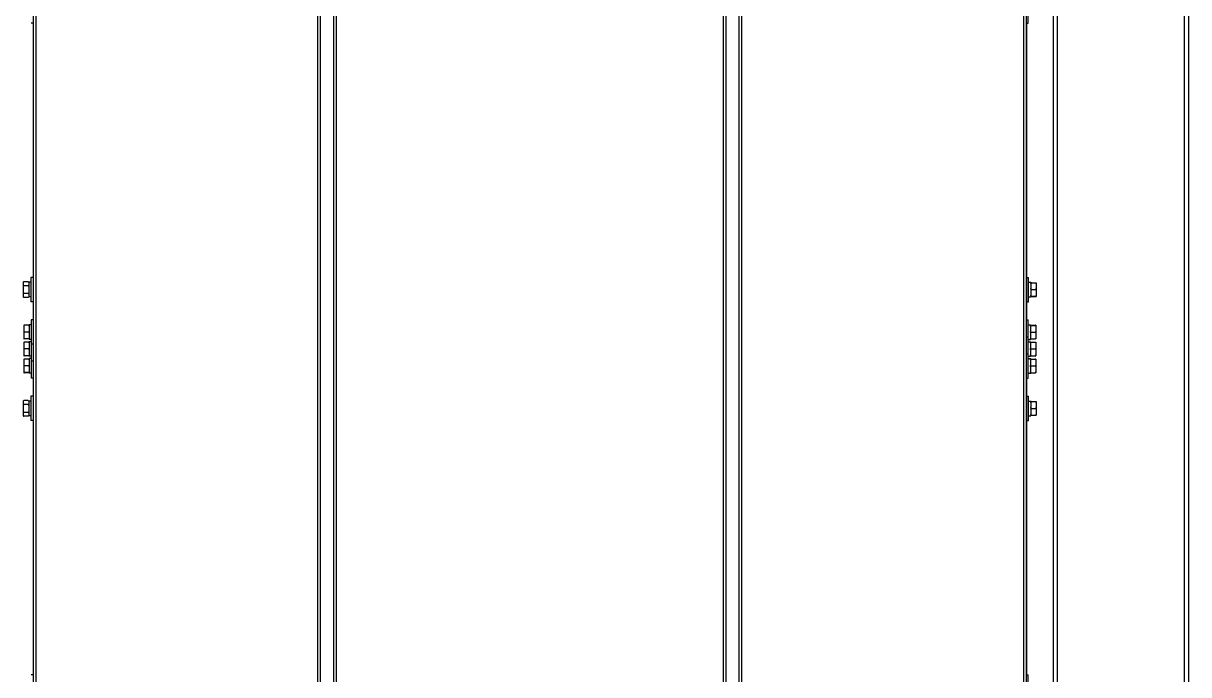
# Model space of a CAD drawing. Header units: millimetres. Extents: x 32496 to 166256, y 3504 to 23939.
# Drawn here: x 50209 to 51072, y 20539 to 21021 of the extents above; entities that cross this region are included whole.
import ezdxf

# ---------------------------------------------------------------- set-up
doc = ezdxf.new("R2010")
doc.units = ezdxf.units.MM
for name, color, linetype in [('2401-01144-S-M6-16HWM_1_0', 7, 'Continuous'), ('4215-19366_1_1_0', 7, 'Continuous'), ('4215-23304_2_1_1_0', 7, 'Continuous'), ('FG-S100X100-2232_0', 7, 'Continuous')]:
    doc.layers.add(name, color=color, linetype=linetype)

msp = doc.modelspace()

# ---------------------------------------------------------------- linework, layer by layer
at = {"layer": '2401-01144-S-M6-16HWM_1_0', "color": 7, "linetype": 'Continuous'}
for p, q in [((50952.94, 21020.888), (50952.94, 21033.388)), ((50216.94, 21020.888), (50215.34, 21020.888)), ((50951.34, 21020.888), (50952.94, 21020.888)), ((50216.64, 20832.888), (50215.04, 20832.888)), ((50215.04, 20832.888), (50215.04, 20814.888)), ((50951.64, 20832.888), (50953.24, 20832.888)), ((50953.24, 20814.888), (50953.24, 20832.888)), ((50209.44, 20829.362), (50209.682, 20829.604)), ((50209.44, 20829.362), (50209.44, 20818.415)), ((50213.14, 20829.661), (50209.74, 20829.661)), ((50213.14, 20826.686), (50209.74, 20826.686)), ((50213.44, 20829.362), (50213.197, 20829.604)), ((50213.44, 20829.362), (50213.44, 20818.415)), ((50215.04, 20829.238), (50213.44, 20829.238)), ((50953.24, 20829.238), (50954.84, 20829.238)), ((50954.84, 20829.238), (50954.84, 20818.538)), ((50955.14, 20828.929), (50958.54, 20828.929)), ((50955.14, 20823.972), (50958.54, 20823.972)), ((50958.84, 20828.92), (50958.84, 20818.856)), ((50209.44, 20818.415), (50209.682, 20818.172)), ((50209.682, 20818.172), (50209.74, 20818.116)), ((50213.14, 20820.913), (50209.74, 20820.913)), ((50213.14, 20818.116), (50209.74, 20818.116)), ((50213.198, 20818.172), (50213.14, 20818.116)), ((50213.44, 20818.415), (50213.197, 20818.172)), ((50215.04, 20818.538), (50213.44, 20818.538)), ((50216.64, 20814.888), (50215.04, 20814.888)), ((50951.64, 20814.888), (50953.24, 20814.888)), ((50953.24, 20818.538), (50954.84, 20818.538)), ((50955.14, 20818.93), (50958.54, 20818.93)), ((50955.14, 20818.847), (50958.54, 20818.847)), ((50209.74, 20797.408), (50209.74, 20787.369)), ((50213.44, 20797.414), (50210.04, 20797.414)), ((50215.34, 20797.738), (50213.74, 20797.738)), ((50213.74, 20797.738), (50213.74, 20787.038)), ((50216.94, 20801.388), (50215.34, 20801.388)), ((50215.34, 20801.388), (50215.34, 20783.388)), ((50951.34, 20801.388), (50952.94, 20801.388)), ((50952.94, 20788.888), (50952.94, 20801.388)), ((50952.94, 20797.738), (50954.54, 20797.738)), ((50954.54, 20797.738), (50954.54, 20787.038)), ((50954.84, 20797.414), (50958.24, 20797.414)), ((50954.84, 20797.362), (50958.24, 20797.362)), ((50958.54, 20797.408), (50958.54, 20787.369)), ((50213.44, 20792.439), (50210.04, 20792.439)), ((50951.34, 20788.888), (50952.94, 20788.888)), ((50952.94, 20776.388), (50952.94, 20788.888)), ((50954.84, 20792.337), (50958.24, 20792.337)), ((50209.74, 20784.908), (50209.74, 20774.869)), ((50213.44, 20787.414), (50210.04, 20787.414)), ((50213.44, 20787.363), (50210.04, 20787.363)), ((50213.44, 20784.914), (50210.04, 20784.914)), ((50213.44, 20779.939), (50210.04, 20779.939)), ((50215.34, 20787.038), (50213.74, 20787.038)), ((50215.34, 20785.238), (50213.74, 20785.238)), ((50213.74, 20785.238), (50213.74, 20774.538)), ((50215.34, 20783.389), (50215.34, 20770.888)), ((50216.94, 20783.388), (50215.34, 20783.388)), ((50952.94, 20787.038), (50954.54, 20787.038)), ((50952.94, 20785.238), (50954.54, 20785.238)), ((50954.54, 20785.238), (50954.54, 20774.538)), ((50954.84, 20787.363), (50958.24, 20787.363)), ((50954.84, 20784.929), (50958.24, 20784.929)), ((50954.84, 20779.972), (50958.24, 20779.972)), ((50958.54, 20784.92), (50958.54, 20774.856)), ((50209.74, 20772.408), (50209.74, 20762.369)), ((50213.44, 20774.914), (50210.04, 20774.914)), ((50213.44, 20774.863), (50210.04, 20774.863)), ((50213.44, 20772.414), (50210.04, 20772.414)), ((50215.34, 20774.538), (50213.74, 20774.538)), ((50215.34, 20772.738), (50213.74, 20772.738)), ((50213.74, 20772.738), (50213.74, 20762.038)), ((50215.34, 20770.889), (50215.34, 20758.388)), ((50216.94, 20770.888), (50215.34, 20770.888)), ((50951.34, 20776.388), (50952.94, 20776.388)), ((50952.94, 20758.388), (50952.94, 20776.388)), ((50952.94, 20774.538), (50954.54, 20774.538)), ((50952.94, 20772.738), (50954.54, 20772.738)), ((50954.54, 20772.738), (50954.54, 20762.038)), ((50954.84, 20774.93), (50958.24, 20774.93)), ((50954.84, 20774.847), (50958.24, 20774.847)), ((50954.84, 20772.414), (50958.24, 20772.414)), ((50954.84, 20772.362), (50958.24, 20772.362)), ((50958.54, 20772.408), (50958.54, 20762.369)), ((50213.44, 20767.439), (50210.04, 20767.439)), ((50213.44, 20762.414), (50210.04, 20762.414)), ((50213.44, 20762.363), (50210.04, 20762.363)), ((50215.34, 20762.038), (50213.74, 20762.038)), ((50952.94, 20762.038), (50954.54, 20762.038)), ((50954.84, 20767.337), (50958.24, 20767.337)), ((50954.84, 20762.363), (50958.24, 20762.363)), ((50216.94, 20758.388), (50215.34, 20758.388)), ((50951.34, 20758.388), (50952.94, 20758.388)), ((50216.64, 20744.888), (50215.04, 20744.888)), ((50215.04, 20744.888), (50215.04, 20726.888)), ((50951.64, 20744.888), (50953.24, 20744.888)), ((50953.24, 20726.888), (50953.24, 20744.888)), ((50209.44, 20741.362), (50209.739, 20741.661)), ((50209.44, 20741.362), (50209.44, 20730.415)), ((50209.739, 20741.661), (50209.74, 20741.662)), ((50213.14, 20741.662), (50209.74, 20741.662)), ((50213.14, 20738.774), (50209.74, 20738.774)), ((50213.44, 20741.362), (50213.14, 20741.662)), ((50213.44, 20741.362), (50213.44, 20730.415)), ((50215.04, 20741.238), (50213.44, 20741.238)), ((50953.24, 20741.238), (50954.84, 20741.238)), ((50954.84, 20741.238), (50954.84, 20730.538)), ((50955.14, 20740.929), (50958.54, 20740.929)), ((50955.14, 20735.972), (50958.54, 20735.972)), ((50958.84, 20740.92), (50958.84, 20730.856)), ((50209.44, 20730.415), (50209.74, 20730.115)), ((50213.14, 20733.001), (50209.74, 20733.001)), ((50213.14, 20730.115), (50209.74, 20730.115)), ((50213.44, 20730.415), (50213.14, 20730.115)), ((50215.04, 20730.538), (50213.44, 20730.538)), ((50953.24, 20730.538), (50954.84, 20730.538)), ((50955.14, 20730.93), (50958.54, 20730.93)), ((50955.14, 20730.847), (50958.54, 20730.847)), ((50216.64, 20726.888), (50215.04, 20726.888)), ((50951.64, 20726.888), (50953.24, 20726.888)), ((50216.94, 20538.888), (50215.34, 20538.888)), ((50951.34, 20538.888), (50952.94, 20538.888)), ((50952.94, 20526.388), (50952.94, 20538.888))]:
    msp.add_line(p, q, dxfattribs=at)
for centre, radius, start, end in [((50212.198, 20739.088), 3.556, 140.502617, 140.868127), ((50210.681, 20739.087), 3.557, 39.131866, 39.49683)]:
    msp.add_arc(centre, radius, start, end, dxfattribs=at)
for points, knots in [([(50209.74, 20829.661), (50209.713, 20829.633), (50209.609, 20829.523), (50209.51, 20829.409), (50209.44, 20829.321)], [0, 0, 0, 0, 0.2550729, 1, 1, 1, 1]), ([(50209.44, 20827.026), (50209.463, 20826.997), (50209.558, 20826.879), (50209.66, 20826.768), (50209.74, 20826.686)], [0, 0, 0, 0, 0.2448497, 1, 1, 1, 1]), ([(50213.14, 20829.661), (50213.167, 20829.633), (50213.271, 20829.523), (50213.37, 20829.409), (50213.44, 20829.321)], [0, 0, 0, 0, 0.2550721, 1, 1, 1, 1]), ([(50213.44, 20827.026), (50213.417, 20826.997), (50213.321, 20826.879), (50213.219, 20826.768), (50213.14, 20826.686)], [0, 0, 0, 0, 0.2448497, 1, 1, 1, 1]), ([(50955.14, 20828.929), (50955.113, 20828.929), (50955.013, 20828.926), (50954.913, 20828.923), (50954.84, 20828.92)], [0, 0, 0, 0, 0.2655009, 1, 1, 1, 1]), ([(50954.84, 20828.363), (50954.863, 20828.411), (50954.956, 20828.603), (50955.059, 20828.791), (50955.14, 20828.929)], [0, 0, 0, 0, 0.2491014, 1, 1, 1, 1]), ([(50955.14, 20823.972), (50955.113, 20824.018), (50955.007, 20824.204), (50954.908, 20824.394), (50954.84, 20824.538)], [0, 0, 0, 0, 0.250932, 1, 1, 1, 1]), ([(50954.84, 20823.396), (50954.863, 20823.445), (50954.956, 20823.64), (50955.059, 20823.831), (50955.14, 20823.972)], [0, 0, 0, 0, 0.2492109, 1, 1, 1, 1]), ([(50958.54, 20828.929), (50958.566, 20828.929), (50958.666, 20828.926), (50958.766, 20828.923), (50958.84, 20828.92)], [0, 0, 0, 0, 0.2655023, 1, 1, 1, 1]), ([(50958.84, 20828.363), (50958.817, 20828.411), (50958.723, 20828.603), (50958.621, 20828.791), (50958.54, 20828.929)], [0, 0, 0, 0, 0.249101, 1, 1, 1, 1]), ([(50958.54, 20823.972), (50958.567, 20824.018), (50958.673, 20824.204), (50958.771, 20824.394), (50958.84, 20824.538)], [0, 0, 0, 0, 0.2509325, 1, 1, 1, 1]), ([(50958.84, 20823.396), (50958.817, 20823.445), (50958.723, 20823.64), (50958.621, 20823.831), (50958.54, 20823.972)], [0, 0, 0, 0, 0.2492105, 1, 1, 1, 1]), ([(50209.74, 20820.913), (50209.713, 20820.887), (50209.609, 20820.784), (50209.51, 20820.677), (50209.44, 20820.593)], [0, 0, 0, 0, 0.2556467, 1, 1, 1, 1]), ([(50209.44, 20818.435), (50209.459, 20818.413), (50209.536, 20818.323), (50209.618, 20818.236), (50209.682, 20818.172)], [0, 0, 0, 0, 0.2451928, 1, 1, 1, 1]), ([(50213.14, 20820.913), (50213.167, 20820.887), (50213.27, 20820.784), (50213.37, 20820.677), (50213.44, 20820.593)], [0, 0, 0, 0, 0.2556459, 1, 1, 1, 1]), ([(50213.44, 20818.435), (50213.421, 20818.413), (50213.343, 20818.323), (50213.261, 20818.236), (50213.197, 20818.172)], [0, 0, 0, 0, 0.2451926, 1, 1, 1, 1]), ([(50955.14, 20818.93), (50955.113, 20818.978), (50955.007, 20819.167), (50954.908, 20819.36), (50954.84, 20819.507)], [0, 0, 0, 0, 0.2508241, 1, 1, 1, 1]), ([(50954.84, 20818.921), (50954.863, 20818.922), (50954.963, 20818.925), (50955.063, 20818.928), (50955.14, 20818.93)], [0, 0, 0, 0, 0.2337023, 1, 1, 1, 1]), ([(50955.14, 20818.847), (50955.113, 20818.848), (50955.013, 20818.851), (50954.913, 20818.854), (50954.84, 20818.856)], [0, 0, 0, 0, 0.2655009, 1, 1, 1, 1]), ([(50958.54, 20818.93), (50958.567, 20818.978), (50958.673, 20819.167), (50958.771, 20819.36), (50958.84, 20819.507)], [0, 0, 0, 0, 0.2508246, 1, 1, 1, 1]), ([(50958.84, 20818.921), (50958.816, 20818.922), (50958.716, 20818.925), (50958.616, 20818.928), (50958.54, 20818.93)], [0, 0, 0, 0, 0.2337031, 1, 1, 1, 1]), ([(50958.54, 20818.847), (50958.566, 20818.848), (50958.666, 20818.851), (50958.766, 20818.854), (50958.84, 20818.856)], [0, 0, 0, 0, 0.2655023, 1, 1, 1, 1]), ([(50209.74, 20797.408), (50209.763, 20797.408), (50209.863, 20797.41), (50209.963, 20797.412), (50210.04, 20797.414)], [0, 0, 0, 0, 0.2336903, 1, 1, 1, 1]), ([(50210.04, 20797.414), (50210.013, 20797.367), (50209.907, 20797.181), (50209.808, 20796.99), (50209.74, 20796.845)], [0, 0, 0, 0, 0.2509109, 1, 1, 1, 1]), ([(50213.74, 20797.408), (50213.716, 20797.408), (50213.616, 20797.41), (50213.516, 20797.412), (50213.44, 20797.414)], [0, 0, 0, 0, 0.2336895, 1, 1, 1, 1]), ([(50213.44, 20797.414), (50213.467, 20797.367), (50213.573, 20797.181), (50213.671, 20796.99), (50213.74, 20796.845)], [0, 0, 0, 0, 0.2509104, 1, 1, 1, 1]), ([(50954.54, 20797.408), (50954.563, 20797.408), (50954.663, 20797.41), (50954.763, 20797.412), (50954.84, 20797.414)], [0, 0, 0, 0, 0.2336896, 1, 1, 1, 1]), ([(50954.84, 20797.362), (50954.813, 20797.363), (50954.713, 20797.365), (50954.613, 20797.367), (50954.54, 20797.368)], [0, 0, 0, 0, 0.2655125, 1, 1, 1, 1]), ([(50954.54, 20796.788), (50954.563, 20796.837), (50954.656, 20797.031), (50954.759, 20797.222), (50954.84, 20797.362)], [0, 0, 0, 0, 0.2491904, 1, 1, 1, 1]), ([(50958.54, 20797.408), (50958.516, 20797.408), (50958.416, 20797.41), (50958.316, 20797.412), (50958.24, 20797.414)], [0, 0, 0, 0, 0.2336903, 1, 1, 1, 1]), ([(50958.24, 20797.362), (50958.266, 20797.363), (50958.366, 20797.365), (50958.466, 20797.367), (50958.54, 20797.368)], [0, 0, 0, 0, 0.2655139, 1, 1, 1, 1]), ([(50958.54, 20796.788), (50958.517, 20796.837), (50958.423, 20797.031), (50958.321, 20797.222), (50958.24, 20797.362)], [0, 0, 0, 0, 0.2491901, 1, 1, 1, 1]), ([(50209.74, 20793.008), (50209.763, 20792.96), (50209.856, 20792.767), (50209.959, 20792.579), (50210.04, 20792.439)], [0, 0, 0, 0, 0.2491229, 1, 1, 1, 1]), ([(50210.04, 20792.439), (50210.013, 20792.392), (50209.907, 20792.204), (50209.808, 20792.012), (50209.74, 20791.865)], [0, 0, 0, 0, 0.2508448, 1, 1, 1, 1]), ([(50209.74, 20787.988), (50209.763, 20787.94), (50209.856, 20787.745), (50209.959, 20787.555), (50210.04, 20787.414)], [0, 0, 0, 0, 0.2491901, 1, 1, 1, 1]), ([(50213.74, 20793.008), (50213.717, 20792.96), (50213.623, 20792.767), (50213.521, 20792.579), (50213.44, 20792.439)], [0, 0, 0, 0, 0.2491233, 1, 1, 1, 1]), ([(50213.44, 20792.439), (50213.467, 20792.392), (50213.573, 20792.204), (50213.671, 20792.012), (50213.74, 20791.865)], [0, 0, 0, 0, 0.2508442, 1, 1, 1, 1]), ([(50213.74, 20787.988), (50213.717, 20787.94), (50213.623, 20787.745), (50213.521, 20787.555), (50213.44, 20787.414)], [0, 0, 0, 0, 0.2491904, 1, 1, 1, 1]), ([(50954.84, 20792.337), (50954.813, 20792.384), (50954.707, 20792.572), (50954.608, 20792.765), (50954.54, 20792.911)], [0, 0, 0, 0, 0.2508442, 1, 1, 1, 1]), ([(50954.54, 20791.768), (50954.563, 20791.817), (50954.656, 20792.009), (50954.759, 20792.198), (50954.84, 20792.337)], [0, 0, 0, 0, 0.2491232, 1, 1, 1, 1]), ([(50954.84, 20787.363), (50954.813, 20787.409), (50954.707, 20787.596), (50954.608, 20787.786), (50954.54, 20787.931)], [0, 0, 0, 0, 0.2509104, 1, 1, 1, 1]), ([(50958.24, 20792.337), (50958.267, 20792.384), (50958.373, 20792.572), (50958.471, 20792.765), (50958.54, 20792.911)], [0, 0, 0, 0, 0.2508447, 1, 1, 1, 1]), ([(50958.54, 20791.768), (50958.517, 20791.817), (50958.423, 20792.009), (50958.321, 20792.198), (50958.24, 20792.337)], [0, 0, 0, 0, 0.2491229, 1, 1, 1, 1]), ([(50958.24, 20787.363), (50958.267, 20787.409), (50958.373, 20787.596), (50958.471, 20787.786), (50958.54, 20787.931)], [0, 0, 0, 0, 0.2509109, 1, 1, 1, 1]), ([(50210.04, 20787.414), (50210.013, 20787.414), (50209.913, 20787.412), (50209.813, 20787.41), (50209.74, 20787.408)], [0, 0, 0, 0, 0.2655139, 1, 1, 1, 1]), ([(50209.74, 20787.369), (50209.763, 20787.368), (50209.863, 20787.366), (50209.963, 20787.364), (50210.04, 20787.363)], [0, 0, 0, 0, 0.2336903, 1, 1, 1, 1]), ([(50209.74, 20784.908), (50209.763, 20784.908), (50209.863, 20784.91), (50209.963, 20784.912), (50210.04, 20784.914)], [0, 0, 0, 0, 0.2336903, 1, 1, 1, 1]), ([(50210.04, 20784.914), (50210.013, 20784.867), (50209.907, 20784.681), (50209.808, 20784.49), (50209.74, 20784.345)], [0, 0, 0, 0, 0.2509109, 1, 1, 1, 1]), ([(50209.74, 20780.508), (50209.763, 20780.46), (50209.856, 20780.267), (50209.959, 20780.079), (50210.04, 20779.939)], [0, 0, 0, 0, 0.2491229, 1, 1, 1, 1]), ([(50210.04, 20779.939), (50210.013, 20779.892), (50209.907, 20779.704), (50209.808, 20779.512), (50209.74, 20779.365)], [0, 0, 0, 0, 0.2508448, 1, 1, 1, 1]), ([(50213.44, 20787.414), (50213.466, 20787.414), (50213.566, 20787.412), (50213.666, 20787.41), (50213.74, 20787.408)], [0, 0, 0, 0, 0.2655125, 1, 1, 1, 1]), ([(50213.74, 20787.369), (50213.716, 20787.368), (50213.616, 20787.366), (50213.516, 20787.364), (50213.44, 20787.363)], [0, 0, 0, 0, 0.2336895, 1, 1, 1, 1]), ([(50213.74, 20784.908), (50213.716, 20784.908), (50213.616, 20784.91), (50213.516, 20784.912), (50213.44, 20784.914)], [0, 0, 0, 0, 0.2336895, 1, 1, 1, 1]), ([(50213.44, 20784.914), (50213.467, 20784.867), (50213.573, 20784.681), (50213.671, 20784.49), (50213.74, 20784.345)], [0, 0, 0, 0, 0.2509104, 1, 1, 1, 1]), ([(50213.74, 20780.508), (50213.717, 20780.46), (50213.623, 20780.267), (50213.521, 20780.079), (50213.44, 20779.939)], [0, 0, 0, 0, 0.2491233, 1, 1, 1, 1]), ([(50213.44, 20779.939), (50213.467, 20779.892), (50213.573, 20779.704), (50213.671, 20779.512), (50213.74, 20779.365)], [0, 0, 0, 0, 0.2508442, 1, 1, 1, 1]), ([(50954.54, 20787.369), (50954.563, 20787.368), (50954.663, 20787.366), (50954.763, 20787.364), (50954.84, 20787.363)], [0, 0, 0, 0, 0.2336896, 1, 1, 1, 1]), ([(50954.84, 20784.929), (50954.813, 20784.929), (50954.713, 20784.926), (50954.613, 20784.923), (50954.54, 20784.92)], [0, 0, 0, 0, 0.2655009, 1, 1, 1, 1]), ([(50954.54, 20784.363), (50954.563, 20784.411), (50954.656, 20784.603), (50954.759, 20784.791), (50954.84, 20784.929)], [0, 0, 0, 0, 0.2491014, 1, 1, 1, 1]), ([(50954.84, 20779.972), (50954.813, 20780.018), (50954.707, 20780.204), (50954.608, 20780.394), (50954.54, 20780.538)], [0, 0, 0, 0, 0.250932, 1, 1, 1, 1]), ([(50954.54, 20779.396), (50954.563, 20779.445), (50954.656, 20779.64), (50954.759, 20779.831), (50954.84, 20779.972)], [0, 0, 0, 0, 0.2492109, 1, 1, 1, 1]), ([(50958.54, 20787.369), (50958.516, 20787.368), (50958.416, 20787.366), (50958.316, 20787.364), (50958.24, 20787.363)], [0, 0, 0, 0, 0.2336903, 1, 1, 1, 1]), ([(50958.24, 20784.929), (50958.266, 20784.929), (50958.366, 20784.926), (50958.466, 20784.923), (50958.54, 20784.92)], [0, 0, 0, 0, 0.2655023, 1, 1, 1, 1]), ([(50958.54, 20784.363), (50958.517, 20784.411), (50958.423, 20784.603), (50958.321, 20784.791), (50958.24, 20784.929)], [0, 0, 0, 0, 0.249101, 1, 1, 1, 1]), ([(50958.24, 20779.972), (50958.267, 20780.018), (50958.373, 20780.204), (50958.471, 20780.394), (50958.54, 20780.538)], [0, 0, 0, 0, 0.2509325, 1, 1, 1, 1]), ([(50958.54, 20779.396), (50958.517, 20779.445), (50958.423, 20779.64), (50958.321, 20779.831), (50958.24, 20779.972)], [0, 0, 0, 0, 0.2492105, 1, 1, 1, 1]), ([(50209.74, 20775.488), (50209.763, 20775.44), (50209.856, 20775.245), (50209.959, 20775.055), (50210.04, 20774.914)], [0, 0, 0, 0, 0.2491901, 1, 1, 1, 1]), ([(50210.04, 20774.914), (50210.013, 20774.914), (50209.913, 20774.912), (50209.813, 20774.91), (50209.74, 20774.908)], [0, 0, 0, 0, 0.2655139, 1, 1, 1, 1]), ([(50209.74, 20774.869), (50209.763, 20774.868), (50209.863, 20774.866), (50209.963, 20774.864), (50210.04, 20774.863)], [0, 0, 0, 0, 0.2336903, 1, 1, 1, 1]), ([(50209.74, 20772.408), (50209.763, 20772.408), (50209.863, 20772.41), (50209.963, 20772.412), (50210.04, 20772.414)], [0, 0, 0, 0, 0.2336903, 1, 1, 1, 1]), ([(50210.04, 20772.414), (50210.013, 20772.367), (50209.907, 20772.181), (50209.808, 20771.99), (50209.74, 20771.845)], [0, 0, 0, 0, 0.2509109, 1, 1, 1, 1]), ([(50213.74, 20775.488), (50213.717, 20775.44), (50213.623, 20775.245), (50213.521, 20775.055), (50213.44, 20774.914)], [0, 0, 0, 0, 0.2491904, 1, 1, 1, 1]), ([(50213.44, 20774.914), (50213.466, 20774.914), (50213.566, 20774.912), (50213.666, 20774.91), (50213.74, 20774.908)], [0, 0, 0, 0, 0.2655125, 1, 1, 1, 1]), ([(50213.74, 20774.869), (50213.716, 20774.868), (50213.616, 20774.866), (50213.516, 20774.864), (50213.44, 20774.863)], [0, 0, 0, 0, 0.2336895, 1, 1, 1, 1]), ([(50213.74, 20772.408), (50213.716, 20772.408), (50213.616, 20772.41), (50213.516, 20772.412), (50213.44, 20772.414)], [0, 0, 0, 0, 0.2336895, 1, 1, 1, 1]), ([(50213.44, 20772.414), (50213.467, 20772.367), (50213.573, 20772.181), (50213.671, 20771.99), (50213.74, 20771.845)], [0, 0, 0, 0, 0.2509104, 1, 1, 1, 1]), ([(50954.84, 20774.93), (50954.813, 20774.978), (50954.707, 20775.167), (50954.608, 20775.36), (50954.54, 20775.507)], [0, 0, 0, 0, 0.2508241, 1, 1, 1, 1]), ([(50954.54, 20774.921), (50954.563, 20774.922), (50954.663, 20774.925), (50954.763, 20774.928), (50954.84, 20774.93)], [0, 0, 0, 0, 0.2337023, 1, 1, 1, 1]), ([(50954.84, 20774.847), (50954.813, 20774.848), (50954.713, 20774.851), (50954.613, 20774.854), (50954.54, 20774.856)], [0, 0, 0, 0, 0.2655009, 1, 1, 1, 1]), ([(50954.54, 20772.408), (50954.563, 20772.408), (50954.663, 20772.41), (50954.763, 20772.412), (50954.84, 20772.414)], [0, 0, 0, 0, 0.2336896, 1, 1, 1, 1]), ([(50954.84, 20772.362), (50954.813, 20772.363), (50954.713, 20772.365), (50954.613, 20772.367), (50954.54, 20772.368)], [0, 0, 0, 0, 0.2655125, 1, 1, 1, 1]), ([(50954.54, 20771.788), (50954.563, 20771.837), (50954.656, 20772.031), (50954.759, 20772.222), (50954.84, 20772.362)], [0, 0, 0, 0, 0.2491904, 1, 1, 1, 1]), ([(50958.24, 20774.93), (50958.267, 20774.978), (50958.373, 20775.167), (50958.471, 20775.36), (50958.54, 20775.507)], [0, 0, 0, 0, 0.2508246, 1, 1, 1, 1]), ([(50958.54, 20774.921), (50958.516, 20774.922), (50958.416, 20774.925), (50958.316, 20774.928), (50958.24, 20774.93)], [0, 0, 0, 0, 0.2337031, 1, 1, 1, 1]), ([(50958.24, 20774.847), (50958.266, 20774.848), (50958.366, 20774.851), (50958.466, 20774.854), (50958.54, 20774.856)], [0, 0, 0, 0, 0.2655023, 1, 1, 1, 1]), ([(50958.54, 20772.408), (50958.516, 20772.408), (50958.416, 20772.41), (50958.316, 20772.412), (50958.24, 20772.414)], [0, 0, 0, 0, 0.2336903, 1, 1, 1, 1]), ([(50958.24, 20772.362), (50958.266, 20772.363), (50958.366, 20772.365), (50958.466, 20772.367), (50958.54, 20772.368)], [0, 0, 0, 0, 0.2655139, 1, 1, 1, 1]), ([(50958.54, 20771.788), (50958.517, 20771.837), (50958.423, 20772.031), (50958.321, 20772.222), (50958.24, 20772.362)], [0, 0, 0, 0, 0.2491901, 1, 1, 1, 1]), ([(50209.74, 20768.008), (50209.763, 20767.96), (50209.856, 20767.767), (50209.959, 20767.579), (50210.04, 20767.439)], [0, 0, 0, 0, 0.2491229, 1, 1, 1, 1]), ([(50210.04, 20767.439), (50210.013, 20767.392), (50209.907, 20767.204), (50209.808, 20767.012), (50209.74, 20766.865)], [0, 0, 0, 0, 0.2508448, 1, 1, 1, 1]), ([(50209.74, 20762.988), (50209.763, 20762.94), (50209.856, 20762.745), (50209.959, 20762.555), (50210.04, 20762.414)], [0, 0, 0, 0, 0.2491901, 1, 1, 1, 1]), ([(50210.04, 20762.414), (50210.013, 20762.414), (50209.913, 20762.412), (50209.813, 20762.41), (50209.74, 20762.408)], [0, 0, 0, 0, 0.2655139, 1, 1, 1, 1]), ([(50209.74, 20762.369), (50209.763, 20762.368), (50209.863, 20762.366), (50209.963, 20762.364), (50210.04, 20762.363)], [0, 0, 0, 0, 0.2336903, 1, 1, 1, 1]), ([(50213.74, 20768.008), (50213.717, 20767.96), (50213.623, 20767.767), (50213.521, 20767.579), (50213.44, 20767.439)], [0, 0, 0, 0, 0.2491233, 1, 1, 1, 1]), ([(50213.44, 20767.439), (50213.467, 20767.392), (50213.573, 20767.204), (50213.671, 20767.012), (50213.74, 20766.865)], [0, 0, 0, 0, 0.2508442, 1, 1, 1, 1]), ([(50213.74, 20762.988), (50213.717, 20762.94), (50213.623, 20762.745), (50213.521, 20762.555), (50213.44, 20762.414)], [0, 0, 0, 0, 0.2491904, 1, 1, 1, 1]), ([(50213.44, 20762.414), (50213.466, 20762.414), (50213.566, 20762.412), (50213.666, 20762.41), (50213.74, 20762.408)], [0, 0, 0, 0, 0.2655125, 1, 1, 1, 1]), ([(50213.74, 20762.369), (50213.716, 20762.368), (50213.616, 20762.366), (50213.516, 20762.364), (50213.44, 20762.363)], [0, 0, 0, 0, 0.2336895, 1, 1, 1, 1]), ([(50954.84, 20767.337), (50954.813, 20767.384), (50954.707, 20767.572), (50954.608, 20767.765), (50954.54, 20767.911)], [0, 0, 0, 0, 0.2508442, 1, 1, 1, 1]), ([(50954.54, 20766.768), (50954.563, 20766.817), (50954.656, 20767.009), (50954.759, 20767.198), (50954.84, 20767.337)], [0, 0, 0, 0, 0.2491232, 1, 1, 1, 1]), ([(50954.84, 20762.363), (50954.813, 20762.409), (50954.707, 20762.596), (50954.608, 20762.786), (50954.54, 20762.931)], [0, 0, 0, 0, 0.2509104, 1, 1, 1, 1]), ([(50954.54, 20762.369), (50954.563, 20762.368), (50954.663, 20762.366), (50954.763, 20762.364), (50954.84, 20762.363)], [0, 0, 0, 0, 0.2336896, 1, 1, 1, 1]), ([(50958.24, 20767.337), (50958.267, 20767.384), (50958.373, 20767.572), (50958.471, 20767.765), (50958.54, 20767.911)], [0, 0, 0, 0, 0.2508447, 1, 1, 1, 1]), ([(50958.54, 20766.768), (50958.517, 20766.817), (50958.423, 20767.009), (50958.321, 20767.198), (50958.24, 20767.337)], [0, 0, 0, 0, 0.2491229, 1, 1, 1, 1]), ([(50958.24, 20762.363), (50958.267, 20762.409), (50958.373, 20762.596), (50958.471, 20762.786), (50958.54, 20762.931)], [0, 0, 0, 0, 0.2509109, 1, 1, 1, 1]), ([(50958.54, 20762.369), (50958.516, 20762.368), (50958.416, 20762.366), (50958.316, 20762.364), (50958.24, 20762.363)], [0, 0, 0, 0, 0.2336903, 1, 1, 1, 1]), ([(50209.44, 20739.104), (50209.463, 20739.076), (50209.558, 20738.962), (50209.66, 20738.854), (50209.74, 20738.774)], [0, 0, 0, 0, 0.24456, 1, 1, 1, 1]), ([(50209.74, 20741.662), (50209.714, 20741.636), (50209.616, 20741.535), (50209.521, 20741.43), (50209.454, 20741.349)], [0, 0, 0, 0, 0.2550393, 1, 1, 1, 1]), ([(50213.14, 20741.662), (50213.165, 20741.636), (50213.264, 20741.535), (50213.359, 20741.43), (50213.425, 20741.349)], [0, 0, 0, 0, 0.2550388, 1, 1, 1, 1]), ([(50213.44, 20739.104), (50213.417, 20739.076), (50213.321, 20738.962), (50213.219, 20738.854), (50213.14, 20738.774)], [0, 0, 0, 0, 0.2445601, 1, 1, 1, 1]), ([(50955.14, 20740.929), (50955.113, 20740.929), (50955.013, 20740.926), (50954.913, 20740.923), (50954.84, 20740.92)], [0, 0, 0, 0, 0.2655009, 1, 1, 1, 1]), ([(50954.84, 20740.363), (50954.863, 20740.411), (50954.956, 20740.603), (50955.059, 20740.791), (50955.14, 20740.929)], [0, 0, 0, 0, 0.2491014, 1, 1, 1, 1]), ([(50955.14, 20735.972), (50955.113, 20736.018), (50955.007, 20736.204), (50954.908, 20736.394), (50954.84, 20736.538)], [0, 0, 0, 0, 0.250932, 1, 1, 1, 1]), ([(50954.84, 20735.396), (50954.863, 20735.445), (50954.956, 20735.64), (50955.059, 20735.831), (50955.14, 20735.972)], [0, 0, 0, 0, 0.2492109, 1, 1, 1, 1]), ([(50958.54, 20740.929), (50958.566, 20740.929), (50958.666, 20740.926), (50958.766, 20740.923), (50958.84, 20740.92)], [0, 0, 0, 0, 0.2655023, 1, 1, 1, 1]), ([(50958.84, 20740.363), (50958.817, 20740.411), (50958.723, 20740.603), (50958.621, 20740.791), (50958.54, 20740.929)], [0, 0, 0, 0, 0.249101, 1, 1, 1, 1]), ([(50958.54, 20735.972), (50958.567, 20736.018), (50958.673, 20736.204), (50958.771, 20736.394), (50958.84, 20736.538)], [0, 0, 0, 0, 0.2509325, 1, 1, 1, 1]), ([(50958.84, 20735.396), (50958.817, 20735.445), (50958.723, 20735.64), (50958.621, 20735.831), (50958.54, 20735.972)], [0, 0, 0, 0, 0.2492105, 1, 1, 1, 1]), ([(50209.74, 20733.001), (50209.713, 20732.974), (50209.609, 20732.868), (50209.51, 20732.757), (50209.44, 20732.671)], [0, 0, 0, 0, 0.2553548, 1, 1, 1, 1]), ([(50209.44, 20730.445), (50209.463, 20730.416), (50209.558, 20730.303), (50209.66, 20730.194), (50209.739, 20730.115)], [0, 0, 0, 0, 0.2445616, 1, 1, 1, 1]), ([(50213.14, 20733.001), (50213.167, 20732.974), (50213.271, 20732.868), (50213.37, 20732.757), (50213.44, 20732.671)], [0, 0, 0, 0, 0.2553539, 1, 1, 1, 1]), ([(50213.44, 20730.445), (50213.417, 20730.416), (50213.321, 20730.303), (50213.219, 20730.194), (50213.14, 20730.115)], [0, 0, 0, 0, 0.2445616, 1, 1, 1, 1]), ([(50955.14, 20730.93), (50955.113, 20730.978), (50955.007, 20731.167), (50954.908, 20731.36), (50954.84, 20731.507)], [0, 0, 0, 0, 0.2508241, 1, 1, 1, 1]), ([(50954.84, 20730.921), (50954.863, 20730.922), (50954.963, 20730.925), (50955.063, 20730.928), (50955.14, 20730.93)], [0, 0, 0, 0, 0.2337023, 1, 1, 1, 1]), ([(50955.14, 20730.847), (50955.113, 20730.848), (50955.013, 20730.851), (50954.913, 20730.854), (50954.84, 20730.856)], [0, 0, 0, 0, 0.2655009, 1, 1, 1, 1]), ([(50958.54, 20730.93), (50958.567, 20730.978), (50958.673, 20731.167), (50958.771, 20731.36), (50958.84, 20731.507)], [0, 0, 0, 0, 0.2508246, 1, 1, 1, 1]), ([(50958.84, 20730.921), (50958.816, 20730.922), (50958.716, 20730.925), (50958.616, 20730.928), (50958.54, 20730.93)], [0, 0, 0, 0, 0.2337031, 1, 1, 1, 1]), ([(50958.54, 20730.847), (50958.566, 20730.848), (50958.666, 20730.851), (50958.766, 20730.854), (50958.84, 20730.856)], [0, 0, 0, 0, 0.2655023, 1, 1, 1, 1])]:
    msp.add_open_spline(points, degree=3, knots=knots, dxfattribs=at)
for points in [[(50209.74, 20826.686), (50209.632, 20826.47), (50209.531, 20826.25), (50209.44, 20826.026)], [(50213.14, 20826.686), (50213.248, 20826.47), (50213.349, 20826.25), (50213.44, 20826.026)], [(50209.44, 20821.573), (50209.531, 20821.349), (50209.632, 20821.129), (50209.74, 20820.913)], [(50213.44, 20821.573), (50213.349, 20821.349), (50213.248, 20821.129), (50213.14, 20820.913)], [(50209.74, 20738.774), (50209.632, 20738.558), (50209.531, 20738.338), (50209.44, 20738.115)], [(50213.14, 20738.774), (50213.248, 20738.558), (50213.349, 20738.338), (50213.44, 20738.115)], [(50209.44, 20733.661), (50209.531, 20733.437), (50209.632, 20733.217), (50209.74, 20733.001)], [(50213.44, 20733.661), (50213.349, 20733.437), (50213.248, 20733.217), (50213.14, 20733.001)]]:
    msp.add_open_spline(points, degree=3, dxfattribs=at)
at = {"layer": '4215-19366_1_1_0', "color": 7, "linetype": 'Continuous'}
for p, q in [((50216.64, 21020.888), (50216.64, 20801.388)), ((50951.64, 21020.888), (50951.64, 20801.388)), ((50216.64, 20842.388), (50216.94, 20842.388)), ((50216.94, 20840.388), (50216.64, 20840.388)), ((50951.34, 20842.388), (50951.64, 20842.388)), ((50951.34, 20840.388), (50951.64, 20840.388)), ((50216.64, 20758.388), (50216.64, 20538.888)), ((50951.64, 20758.388), (50951.64, 20538.888)), ((50216.94, 20719.388), (50216.64, 20719.388)), ((50951.34, 20719.388), (50951.64, 20719.388)), ((50216.94, 20717.388), (50216.64, 20717.388)), ((50951.64, 20717.388), (50951.34, 20717.388))]:
    msp.add_line(p, q, dxfattribs=at)
at = {"layer": '4215-23304_2_1_1_0', "color": 7, "linetype": 'Continuous'}
for p, q in [((50216.94, 20119.138), (50216.94, 21440.638)), ((50951.34, 21440.638), (50951.34, 20119.138))]:
    msp.add_line(p, q, dxfattribs=at)
at = {"layer": '4215-23304_2_1_1_0', "color": 9, "linetype": 'Continuous'}
for p, q in [((50218.64, 21438.938), (50218.64, 20120.838)), ((50949.64, 20120.838), (50949.64, 21438.938)), ((50427.432, 20214.888), (50427.432, 21344.888)), ((50429.295, 20214.888), (50429.295, 21344.888)), ((50438.985, 21344.888), (50438.985, 20214.888)), ((50440.848, 21344.888), (50440.848, 20214.888)), ((50727.432, 20214.888), (50727.432, 21344.888)), ((50729.295, 21344.888), (50729.295, 20214.888)), ((50738.985, 20214.888), (50738.985, 21344.888)), ((50740.848, 21344.888), (50740.848, 20214.888))]:
    msp.add_line(p, q, dxfattribs=at)
at = {"layer": 'FG-S100X100-2232_0', "color": 7, "linetype": 'Continuous'}
for p, q in [((50971.64, 19811.888), (50971.64, 22083.888)), ((51071.64, 19811.888), (51071.64, 22083.888))]:
    msp.add_line(p, q, dxfattribs=at)
at = {"layer": 'FG-S100X100-2232_0', "color": 9, "linetype": 'Continuous'}
for p, q in [((50974.64, 19811.888), (50974.64, 22083.888)), ((51068.64, 19811.888), (51068.64, 22083.888))]:
    msp.add_line(p, q, dxfattribs=at)

doc.saveas('drawing.dxf')
